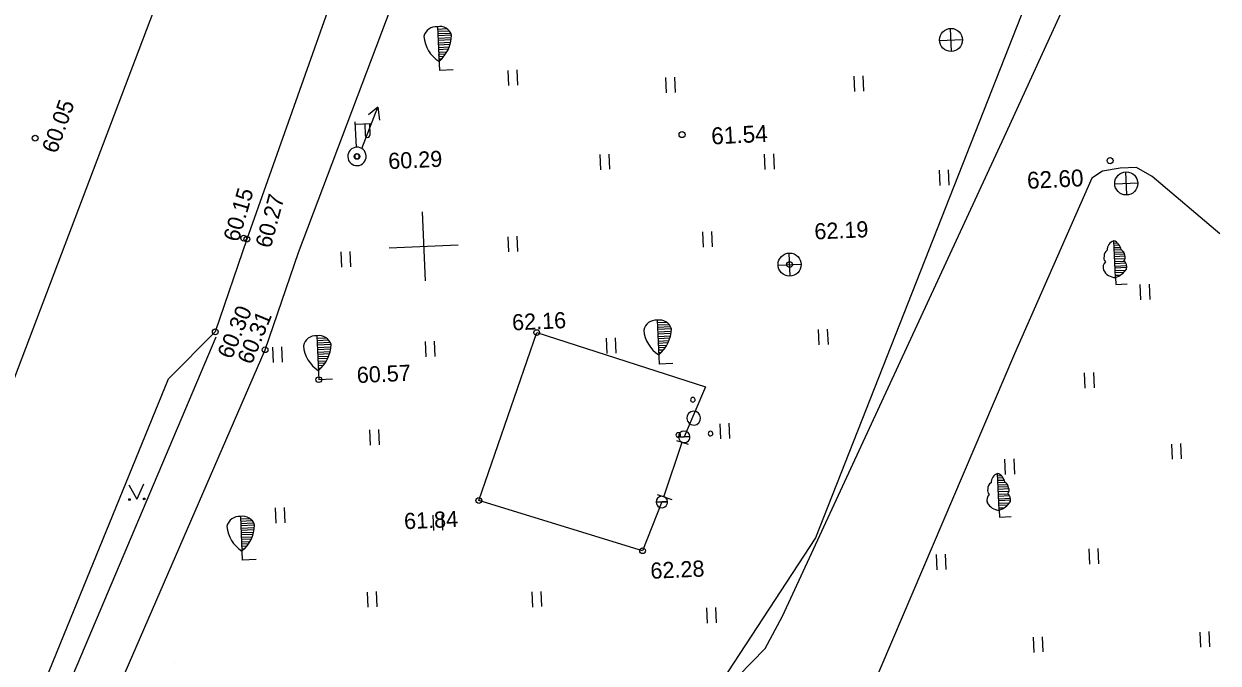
# Model space of a CAD drawing. Extents: x 641529 to 641656, y 6457322 to 6457531.
# Drawn here: x 641561.1 to 641612.9, y 6457353.4 to 6457381.2 of the extents above; entities that cross this region are included whole.
import ezdxf

# ---------------------------------------------------------------- set-up
doc = ezdxf.new("R2010")
doc.units = 0
for name, color, linetype in [('Level 11', 7, 'Continuous'), ('Level 12', 7, 'Continuous'), ('Level 13', 7, 'Continuous'), ('Level 14', 7, 'Continuous'), ('Level 15', 7, 'Continuous'), ('Level 17', 7, 'Continuous'), ('Level 18', 7, 'Continuous'), ('Level 20', 7, 'Continuous'), ('Level 30', 7, 'Continuous'), ('Level 38', 7, 'Continuous'), ('Level 4', 7, 'Continuous'), ('Level 40', 7, 'Continuous'), ('Level 49', 7, 'Continuous'), ('Level 5', 7, 'Continuous'), ('Level 54', 7, 'Continuous'), ('Level 6', 7, 'Continuous'), ('Level 7', 7, 'Continuous'), ('Level 8', 7, 'Continuous')]:
    doc.layers.add(name, color=color, linetype=linetype)

# ---------------------------------------------------------------- blocks, each defined once
blk = doc.blocks.new('BL2')
at = {"layer": 'Level 7'}
for p, q in [((0, 300), (0, 1900)), ((0, 1800), (150, 1800)), ((0, 1710), (220, 1710)), ((0, 1600), (280, 1600)), ((0, 1500), (300, 1500)), ((0, 1400), (400, 1400)), ((440, 1300), (0, 1300)), ((0, 1220), (470, 1220)), ((460, 1100), (0, 1100)), ((0, 1000), (410, 1000)), ((480, 900), (0, 900)), ((0, 800), (520, 800)), ((520, 710), (0, 710)), ((0, 610), (460, 600)), ((350, 500), (0, 500)), ((0, 400), (210, 400)), ((0, 300), (0, 0)), ((0, 0), (500, 0))]:
    blk.add_line(p, q, dxfattribs=at)
for centre, radius, start, end in [((130, 1490), 430, 107.592, 178.668), ((-179, 1454), 481, 5.541, 68.199), ((-230, 1164), 236, 158.614, 224.006), ((-175, 1255), 275, 117.031, 181.042), ((125, 1225), 326, 4.399, 57.529), ((258, 1158), 212, 311.82, 25.56), ((-187, 750), 328, 130.365, 197.745), ((54, 909), 612, 205.076, 264.939), ((-275, 1225), 965, 286.557, 323.427), ((188, 750), 328, 342.255, 49.635)]:
    blk.add_arc(centre, radius, start, end, dxfattribs=at)
blk = doc.blocks.new('OK3')
at = {"layer": 'Level 13'}
for p, q in [((-500, 0), (500, 0)), ((-500, 0), (-500, 0)), ((-500, 0), (-500, 0)), ((0, -500), (0, 500))]:
    blk.add_line(p, q, dxfattribs=at)
blk.add_circle((0, 0), 500, dxfattribs=at)
blk = doc.blocks.new('NOOL3')
at = {"layer": 'Level 11'}
for p, q in [((0, 0), (1924.78, -0.19)), ((1924.78, -0.19), (1467.36, 264.49)), ((1924.78, -0.19), (1419.83, -264.81))]:
    blk.add_line(p, q, dxfattribs=at)
blk = doc.blocks.new('KMURU2')
at = {"layer": 'Level 6'}
for p in [(-318, 628), (318, 628), (0, 0), (0, 0)]:
    blk.add_line(p, (0, 0), dxfattribs=at)
for centre in [(-318, -8), (318, -8)]:
    blk.add_circle(centre, 34.5, dxfattribs=at)
blk = doc.blocks.new('KHEIN3')
at = {"layer": 'Level 6'}
for p, q in [((-210.89, 335.09), (-210.89, -326.54)), ((182.28, 335.09), (182.28, -326.54))]:
    blk.add_line(p, q, dxfattribs=at)
blk = doc.blocks.new('RIST')
at = {"layer": 'Level 17'}
for p, q in [((0, 1500), (0, -1500)), ((-1500, 0), (1500, 0))]:
    blk.add_line(p, q, dxfattribs=at)
blk = doc.blocks.new('BK3')
at = {"layer": 'Level 7'}
for p, q in [((0, 1900), (0, 0)), ((0, 1800), (400, 1800)), ((0, 1700), (500, 1700)), ((0, 1600), (560, 1600)), ((600, 1500), (0, 1500)), ((0, 1400), (590, 1400)), ((570, 1300), (0, 1300)), ((0, 1200), (550, 1200)), ((520, 1100), (0, 1100)), ((0, 1000), (470, 1000)), ((420, 900), (0, 900)), ((0, 900), (0, 800)), ((0, 800), (360, 800)), ((300, 700), (0, 700)), ((0, 700), (0, 600)), ((200, 600), (0, 600)), ((0, 500), (100, 500)), ((600, 0), (0, 0))]:
    blk.add_line(p, q, dxfattribs=at)
for centre, radius, start, end in [((-80, 1370), 536, 81.416, 165.964), ((83, 1375), 532, 13.619, 99.001), ((808, 1555), 1410, 182.221, 235), ((-916, 1613), 1520, 307.047, 355.732)]:
    blk.add_arc(centre, radius, start, end, dxfattribs=at)
blk = doc.blocks.new('BP')
at = {"layer": 'Level 7'}
for centre, radius, start, end in [((-2, 783), 100, 90, 270), ((-2, 783), 100, 270, 90), ((-2, -17), 300, 90, 270), ((-2, -17), 300, 270, 90), ((-702, -717), 100, 90, 270), ((-702, -717), 100, 270, 90), ((698, -717), 100, 90, 270), ((698, -717), 100, 270, 90)]:
    blk.add_arc(centre, radius, start, end, dxfattribs=at)
blk = doc.blocks.new('PM5')
at = {"layer": 'Level 11'}
for p, q in [((0, 0), (-250, 0)), ((-250, 0), (0, 0)), ((250, 0), (0, 0)), ((0, 0), (250, 0))]:
    blk.add_line(p, q, dxfattribs=at)
for start, end in [(0, 180), (180, 0)]:
    blk.add_arc((0, 0), 250, start, end, dxfattribs=at)
blk = doc.blocks.new('LB1')
at = {"layer": 'Level 11'}
for p, q in [((-10, 400), (-10, 1500)), ((-10, 1400), (700, 1400)), ((400, 1400), (400, 900)), ((600, 1400), (600, 900))]:
    blk.add_line(p, q, dxfattribs=at)
for centre, radius, start, end in [((500, 900), 100, 180, 0), ((0, 0), 400, 90, 270), ((0, 0), 100, 90, 270), ((0, 0), 400, 270, 90), ((0, 0), 100, 270, 90)]:
    blk.add_arc(centre, radius, start, end, dxfattribs=at)
blk = doc.blocks.new('BL4')
at = {"layer": 'Level 7'}
for p, q in [((0, 300), (0, 1900)), ((0, 1800), (150, 1800)), ((0, 1710), (220, 1710)), ((0, 1600), (280, 1600)), ((0, 1500), (300, 1500)), ((0, 1400), (400, 1400)), ((440, 1300), (0, 1300)), ((0, 1220), (470, 1220)), ((460, 1100), (0, 1100)), ((0, 1000), (410, 1000)), ((480, 900), (0, 900)), ((0, 800), (520, 800)), ((520, 710), (0, 710)), ((0, 610), (460, 600)), ((350, 500), (0, 500)), ((0, 400), (210, 400)), ((0, 300), (0, 0)), ((0, 0), (500, 0))]:
    blk.add_line(p, q, dxfattribs=at)
for centre, radius, start, end in [((130, 1490), 430, 107.592, 178.668), ((-179, 1454), 481, 5.541, 68.199), ((-230, 1164), 236, 158.614, 224.006), ((-175, 1255), 275, 117.031, 181.042), ((125, 1225), 326, 4.399, 57.529), ((258, 1158), 212, 311.82, 25.56), ((-188, 750), 328, 130.365, 197.745), ((54, 909), 612, 205.076, 264.939), ((-275, 1225), 965, 286.557, 323.427), ((188, 750), 328, 342.255, 49.635)]:
    blk.add_arc(centre, radius, start, end, dxfattribs=at)
blk = doc.blocks.new('KMURU4')
at = {"layer": 'Level 6'}
for p in [(-318, 628), (318, 628), (0, 0), (0, 0)]:
    blk.add_line(p, (0, 0), dxfattribs=at)
for centre in [(-318, -8), (318, -8)]:
    blk.add_circle(centre, 34.5, dxfattribs=at)
blk = doc.blocks.new('KHEIN5')
at = {"layer": 'Level 6'}
for p, q in [((-210.89, 335.09), (-210.89, -326.54)), ((182.28, 335.09), (182.28, -326.54))]:
    blk.add_line(p, q, dxfattribs=at)
blk = doc.blocks.new('RIST1')
at = {"layer": 'Level 14'}
for p, q in [((0, 1500), (0, -1500)), ((-1500, 0), (1500, 0))]:
    blk.add_line(p, q, dxfattribs=at)
blk = doc.blocks.new('OK4')
at = {"layer": 'Level 15'}
for p, q in [((-500, 0), (500, 0)), ((-500, 0), (-500, 0)), ((-500, 0), (-500, 0)), ((0, -500), (0, 500))]:
    blk.add_line(p, q, dxfattribs=at)
blk.add_circle((0, 0), 500, dxfattribs=at)
blk = doc.blocks.new('NOOL4')
at = {"layer": 'Level 12'}
for p, q in [((0, 0), (1924.77, -0.19)), ((1924.77, -0.19), (1467.37, 264.49)), ((1924.77, -0.19), (1419.83, -264.81))]:
    blk.add_line(p, q, dxfattribs=at)
blk = doc.blocks.new('BK4')
at = {"layer": 'Level 7'}
for p, q in [((0, 1900), (0, 0)), ((0, 1800), (400, 1800)), ((0, 1700), (500, 1700)), ((0, 1600), (560, 1600)), ((600, 1500), (0, 1500)), ((0, 1400), (590, 1400)), ((570, 1300), (0, 1300)), ((0, 1200), (550, 1200)), ((520, 1100), (0, 1100)), ((0, 1000), (470, 1000)), ((420, 900), (0, 900)), ((0, 900), (0, 800)), ((0, 800), (360, 800)), ((300, 700), (0, 700)), ((0, 700), (0, 600)), ((200, 600), (0, 600)), ((0, 500), (100, 500)), ((600, 0), (0, 0))]:
    blk.add_line(p, q, dxfattribs=at)
for centre, radius, start, end in [((-80, 1370), 536, 81.416, 165.964), ((83, 1375), 532, 13.619, 99.001), ((808, 1555), 1410, 182.221, 235), ((-916, 1613), 1520, 307.047, 355.732)]:
    blk.add_arc(centre, radius, start, end, dxfattribs=at)
blk = doc.blocks.new('BP0')
at = {"layer": 'Level 7'}
for centre, radius, start, end in [((-2, 783), 100, 90, 270), ((-2, 783), 100, 270, 90), ((-2, -17), 300, 90, 270), ((-2, -17), 300, 270, 90), ((-702, -717), 100, 90, 270), ((-702, -717), 100, 270, 90), ((698, -717), 100, 90, 270), ((698, -717), 100, 270, 90)]:
    blk.add_arc(centre, radius, start, end, dxfattribs=at)
blk = doc.blocks.new('PM6')
at = {"layer": 'Level 12'}
for p, q in [((0, 0), (-250, 0)), ((-250, 0), (0, 0)), ((250, 0), (0, 0)), ((0, 0), (250, 0))]:
    blk.add_line(p, q, dxfattribs=at)
for start, end in [(0, 180), (180, 0)]:
    blk.add_arc((0, 0), 250, start, end, dxfattribs=at)
blk = doc.blocks.new('LB10')
at = {"layer": 'Level 12'}
for p, q in [((-10, 400), (-10, 1500)), ((-10, 1400), (700, 1400)), ((400, 1400), (400, 900)), ((600, 1400), (600, 900))]:
    blk.add_line(p, q, dxfattribs=at)
for centre, radius, start, end in [((500, 900), 100, 180, 0), ((0, 0), 400, 90, 270), ((0, 0), 100, 90, 270), ((0, 0), 400, 270, 90), ((0, 0), 100, 270, 90)]:
    blk.add_arc(centre, radius, start, end, dxfattribs=at)

msp = doc.modelspace()

# ---------------------------------------------------------------- linework, layer by layer
at = {"layer": 'Level 18'}
msp.add_line((641567.66, 6457353.492), (641567.66, 6457353.492), dxfattribs=at)
at = {"layer": 'Level 20'}
msp.add_line((641567.66, 6457353.492), (641567.66, 6457353.492), dxfattribs=at)
at = {"layer": 'Level 30'}
for centre, radius in [((641561.605, 6457376.205), 0.125), ((641589.654, 6457376.362), 0.131), ((641575.56, 6457375.416), 0.125), ((641608.216, 6457375.232), 0.131), ((641570.647, 6457371.869), 0.125), ((641570.785, 6457371.827), 0.125), ((641594.318, 6457370.724), 0.125), ((641569.416, 6457367.81), 0.125), ((641583.351, 6457367.775), 0.125), ((641571.576, 6457367.034), 0.125), ((641573.902, 6457365.735), 0.125), ((641580.843, 6457360.495), 0.125), ((641587.942, 6457358.317), 0.125)]:
    msp.add_circle(centre, radius, dxfattribs=at)
at = {"layer": 'Level 38'}
msp.add_lwpolyline([(641555.801, 6457352.889), (641577.213, 6457409.326), (641592.82, 6457473.488), (641603.554, 6457515.158), (641605.443, 6457519.865), (641611.617, 6457522.664), (641620.513, 6457520.961), (641635.084, 6457514.468), (641642.966, 6457507.256), (641642.885, 6457499.687), (641630.4, 6457459.621), (641611.271, 6457399.083), (641595.435, 6457358.872), (641588.36, 6457348.048), (641580.127, 6457344.317), (641569.536, 6457346.364)], close=True, dxfattribs=at)
at = {"layer": 'Level 4'}
for p, q in [((641589.419, 6457363.102), (641589.918, 6457362.933)), ((641588.868, 6457360.653), (641589.661, 6457363.02)), ((641588.579, 6457360.755), (641589.208, 6457360.534))]:
    msp.add_line(p, q, dxfattribs=at)
for points in [[(641580.843, 6457360.495), (641583.351, 6457367.775), (641590.67, 6457365.422), (641589.749, 6457363.256)], [(641588.78, 6457360.432), (641587.942, 6457358.317), (641580.843, 6457360.495)]]:
    msp.add_lwpolyline(points, dxfattribs=at)
for centre, radius in [((641561.605, 6457376.205), 0.125), ((641589.654, 6457376.362), 0.131), ((641575.56, 6457375.416), 0.125), ((641608.216, 6457375.232), 0.131), ((641570.647, 6457371.869), 0.125), ((641570.785, 6457371.827), 0.125), ((641594.318, 6457370.724), 0.125), ((641569.416, 6457367.81), 0.125), ((641583.351, 6457367.775), 0.125), ((641571.576, 6457367.034), 0.125), ((641573.902, 6457365.735), 0.125), ((641580.843, 6457360.495), 0.125), ((641587.942, 6457358.317), 0.125)]:
    msp.add_circle(centre, radius, dxfattribs=at)
at = {"layer": 'Level 40'}
for p, q in [((641604.818, 6457379.998), (641604.818, 6457379.998)), ((641612.972, 6457372.062), (641610.044, 6457374.541))]:
    msp.add_line(p, q, dxfattribs=at)
at = {"layer": 'Level 49'}
msp.add_line((641604.818, 6457379.998), (641604.818, 6457379.998), dxfattribs=at)
at = {"layer": 'Level 5'}
for p, q in [((641603.714, 6457376.434), (641607.626, 6457385.005)), ((641603.714, 6457376.434), (641607.626, 6457385.005)), ((641594.007, 6457355.481), (641603.714, 6457376.434)), ((641594.007, 6457355.481), (641603.714, 6457376.434)), ((641607.43, 6457374.473), (641604.073, 6457366.855)), ((641607.43, 6457374.473), (641604.073, 6457366.855)), ((641607.891, 6457374.781), (641607.43, 6457374.473)), ((641607.891, 6457374.781), (641607.43, 6457374.473)), ((641608.646, 6457374.913), (641607.891, 6457374.781)), ((641608.646, 6457374.913), (641607.891, 6457374.781)), ((641609.359, 6457374.936), (641608.646, 6457374.913)), ((641609.359, 6457374.936), (641608.646, 6457374.913)), ((641610.044, 6457374.541), (641609.359, 6457374.936)), ((641610.044, 6457374.541), (641609.359, 6457374.936)), ((641612.972, 6457372.062), (641610.044, 6457374.541)), ((641604.073, 6457366.855), (641593.058, 6457341.065)), ((641604.073, 6457366.855), (641593.058, 6457341.065)), ((641593.265, 6457354.078), (641594.007, 6457355.481)), ((641593.265, 6457354.078), (641594.007, 6457355.481)), ((641584.892, 6457345.578), (641593.265, 6457354.078)), ((641584.892, 6457345.578), (641593.265, 6457354.078))]:
    msp.add_line(p, q, dxfattribs=at)
for points in [[(641584.14, 6457409.49), (641577.958, 6457392.078), (641570.785, 6457371.827), (641569.416, 6457367.81)], [(641584.14, 6457409.49), (641577.958, 6457392.078), (641570.785, 6457371.827), (641569.416, 6457367.81)], [(641566.045, 6457346.239), (641564.327, 6457347.349), (641564.325, 6457350.313), (641571.576, 6457367.034), (641573.028, 6457371.254), (641577.038, 6457381.871)], [(641566.045, 6457346.239), (641564.327, 6457347.349), (641564.325, 6457350.313), (641571.576, 6457367.034), (641573.028, 6457371.254), (641577.038, 6457381.871)], [(641558.603, 6457344.01), (641561.233, 6457350.677), (641562.843, 6457354.659), (641567.381, 6457365.769), (641569.416, 6457367.81)], [(641558.603, 6457344.01), (641561.233, 6457350.677), (641562.843, 6457354.659), (641567.381, 6457365.769), (641569.416, 6457367.81)], [(641563.707, 6457337.65), (641563.695, 6457338.909), (641561.349, 6457346.725), (641562.594, 6457351.374), (641569.447, 6457367.588)], [(641563.707, 6457337.65), (641563.695, 6457338.909), (641561.349, 6457346.725), (641562.594, 6457351.374), (641569.447, 6457367.588)]]:
    msp.add_lwpolyline(points, dxfattribs=at)
at = {"layer": 'Level 54'}
msp.add_line((641604.818, 6457379.998), (641604.818, 6457379.998), dxfattribs=at)
at = {"layer": 'Level 8'}
for p, q in [((641589.419, 6457363.102), (641589.918, 6457362.933)), ((641588.868, 6457360.653), (641589.661, 6457363.02)), ((641588.579, 6457360.755), (641589.208, 6457360.534))]:
    msp.add_line(p, q, dxfattribs=at)
for points in [[(641580.843, 6457360.495), (641583.351, 6457367.775), (641590.67, 6457365.422), (641589.749, 6457363.256)], [(641588.78, 6457360.432), (641587.942, 6457358.317), (641580.843, 6457360.495)]]:
    msp.add_lwpolyline(points, dxfattribs=at)

# ---------------------------------------------------------------- block references
at = {"layer": 'Level 11'}
for name, p, xscale, yscale, rotation in [('NOOL3', (641575.776, 6457375.752), 0.0009998969010655294, 0.0009998969010655296, 68.90645664374433), ('LB1', (641575.56, 6457375.416), 0.0009998969010655296, 0.0009998969010655294, 2.563845398404), ('PM5', (641589.749, 6457363.256), 0.0009998969010655296, 0.0009998969010655294, 2.563845398404), ('PM5', (641588.78, 6457360.432), 0.0009998969010655296, 0.0009998969010655294, 2.563845398404)]:
    msp.add_blockref(name, p, dxfattribs=dict(at, xscale=xscale, yscale=yscale, rotation=rotation))
at = {"layer": 'Level 12'}
for name, p, xscale, yscale, rotation in [('NOOL4', (641575.776, 6457375.752), 0.0009998969010655294, 0.0009998969010655296, 68.90645664374433), ('LB10', (641575.56, 6457375.416), 0.0009998969010655296, 0.0009998969010655294, 2.563845398404), ('PM6', (641589.749, 6457363.256), 0.0009998969010655296, 0.0009998969010655294, 2.563845398404), ('PM6', (641588.78, 6457360.432), 0.0009998969010655296, 0.0009998969010655294, 2.563845398404)]:
    msp.add_blockref(name, p, dxfattribs=dict(at, xscale=xscale, yscale=yscale, rotation=rotation))
at = {"layer": 'Level 13', "xscale": 0.0009998969010655296, "yscale": 0.0009998969010655294, "rotation": 2.563845398404}
for p in [(641601.318, 6457380.465), (641601.318, 6457380.465), (641608.916, 6457374.243), (641608.916, 6457374.243), (641594.318, 6457370.724)]:
    msp.add_blockref('OK3', p, dxfattribs=at)
at = {"layer": 'Level 14', "xscale": 0.0009998969010655296, "yscale": 0.0009998969010655294, "rotation": 2.563845398404}
msp.add_blockref('RIST1', (641578.453, 6457371.521), dxfattribs=at)
msp.add_blockref('RIST1', (641578.453, 6457371.521), dxfattribs=at)
at = {"layer": 'Level 15', "xscale": 0.0009998969010655296, "yscale": 0.0009998969010655294, "rotation": 2.563845398404}
for p in [(641601.318, 6457380.465), (641601.318, 6457380.465), (641608.916, 6457374.243), (641608.916, 6457374.243), (641594.318, 6457370.724)]:
    msp.add_blockref('OK4', p, dxfattribs=at)
at = {"layer": 'Level 17', "xscale": 0.0009998969010655296, "yscale": 0.0009998969010655294, "rotation": 2.563845398404}
msp.add_blockref('RIST', (641578.453, 6457371.521), dxfattribs=at)
msp.add_blockref('RIST', (641578.453, 6457371.521), dxfattribs=at)
at = {"layer": 'Level 6', "xscale": 0.0009998969010655296, "yscale": 0.0009998969010655294, "rotation": 2.563845398404}
for name, p in [('KHEIN3', (641582.32, 6457378.822)), ('KHEIN5', (641582.32, 6457378.822)), ('KHEIN3', (641589.16, 6457378.508)), ('KHEIN5', (641589.16, 6457378.508)), ('KHEIN3', (641597.328, 6457378.564)), ('KHEIN5', (641597.328, 6457378.564)), ('KHEIN3', (641586.31, 6457375.176)), ('KHEIN5', (641586.31, 6457375.176)), ('KHEIN3', (641593.446, 6457375.186)), ('KHEIN5', (641593.446, 6457375.186)), ('KHEIN3', (641601.026, 6457374.492)), ('KHEIN5', (641601.026, 6457374.492)), ('KHEIN3', (641582.321, 6457371.608)), ('KHEIN5', (641582.321, 6457371.608)), ('KHEIN3', (641590.76, 6457371.817)), ('KHEIN5', (641590.76, 6457371.817)), ('KHEIN3', (641575.086, 6457370.946)), ('KHEIN5', (641575.086, 6457370.946)), ('KHEIN3', (641609.736, 6457369.531)), ('KHEIN5', (641609.736, 6457369.531)), ('KHEIN3', (641595.787, 6457367.583)), ('KHEIN5', (641595.787, 6457367.583)), ('KHEIN3', (641578.737, 6457367.063)), ('KHEIN5', (641578.737, 6457367.063)), ('KHEIN3', (641586.591, 6457367.208)), ('KHEIN5', (641586.591, 6457367.208)), ('KHEIN3', (641572.117, 6457366.817)), ('KHEIN5', (641572.117, 6457366.817)), ('KHEIN3', (641607.322, 6457365.702)), ('KHEIN5', (641607.322, 6457365.702)), ('KHEIN3', (641576.323, 6457363.235)), ('KHEIN5', (641576.323, 6457363.235)), ('KHEIN3', (641591.514, 6457363.501)), ('KHEIN5', (641591.514, 6457363.501)), ('KHEIN3', (641611.103, 6457362.619)), ('KHEIN5', (641611.103, 6457362.619)), ('KHEIN3', (641603.867, 6457361.958)), ('KHEIN5', (641603.867, 6457361.958)), ('KMURU2', (641566.013, 6457360.56)), ('KMURU4', (641566.013, 6457360.56)), ('KHEIN3', (641572.235, 6457359.847)), ('KHEIN5', (641572.235, 6457359.847)), ('KHEIN3', (641579.075, 6457359.534)), ('KHEIN5', (641579.075, 6457359.534)), ('KHEIN3', (641607.519, 6457358.075)), ('KHEIN5', (641607.519, 6457358.075)), ('KHEIN3', (641600.898, 6457357.829)), ('KHEIN5', (641600.898, 6457357.829)), ('KHEIN3', (641576.225, 6457356.202)), ('KHEIN5', (641576.225, 6457356.202)), ('KHEIN3', (641583.36, 6457356.211)), ('KHEIN5', (641583.36, 6457356.211)), ('KHEIN3', (641590.941, 6457355.517)), ('KHEIN5', (641590.941, 6457355.517)), ('KHEIN3', (641612.334, 6457354.466)), ('KHEIN5', (641612.334, 6457354.466)), ('KHEIN3', (641605.105, 6457354.246)), ('KHEIN5', (641605.105, 6457354.246))]:
    msp.add_blockref(name, p, dxfattribs=at)
at = {"layer": 'Level 7', "xscale": 0.0009998969010655296, "yscale": 0.0009998969010655294, "rotation": 2.563845398404}
for name, p in [('BK3', (641579.131, 6457379.141)), ('BK4', (641579.131, 6457379.141)), ('BL2', (641608.458, 6457369.862)), ('BL2', (641608.458, 6457369.862)), ('BL4', (641608.458, 6457369.862)), ('BL4', (641608.458, 6457369.862)), ('BK3', (641588.662, 6457366.411)), ('BK4', (641588.662, 6457366.411)), ('BK3', (641573.902, 6457365.735)), ('BK4', (641573.902, 6457365.735)), ('BP', (641590.161, 6457364.084)), ('BP0', (641590.161, 6457364.084)), ('BL2', (641603.42, 6457359.774)), ('BL2', (641603.42, 6457359.774)), ('BL4', (641603.42, 6457359.774)), ('BL4', (641603.42, 6457359.774)), ('BK3', (641570.588, 6457357.904)), ('BK4', (641570.588, 6457357.904))]:
    msp.add_blockref(name, p, dxfattribs=at)

# ---------------------------------------------------------------- texts
at = {"layer": 'Level 30'}
for s, height, rotation, p in [('60.05', 0.6999, 70.3262, (641562.535, 6457375.506)), ('61.54', 0.7322, 2.7838, (641590.937, 6457375.933)), ('60.29', 0.6999, 2.5638, (641576.931, 6457374.865)), ('62.60', 0.7322, 2.7838, (641604.63, 6457374.007)), ('60.15', 0.6999, 73.5251, (641570.421, 6457371.672)), ('60.27', 0.6999, 74.9611, (641571.816, 6457371.401)), ('62.19', 0.6999, 2.5638, (641595.408, 6457371.811)), ('60.30', 0.6999, 67.4669, (641570.125, 6457366.588)), ('60.31', 0.6999, 67.4669, (641570.987, 6457366.353)), ('62.16', 0.6999, 2.5638, (641582.3, 6457367.868)), ('60.57', 0.6999, 2.5638, (641575.566, 6457365.586)), ('61.84', 0.6999, 2.5638, (641577.616, 6457359.249)), ('62.28', 0.6999, 2.5638, (641588.299, 6457357.099))]:
    msp.add_text(s, height=height, rotation=rotation, dxfattribs=at).set_placement(p)
at = {"layer": 'Level 4'}
for s, height, rotation, p in [('60.05', 0.6999, 70.3262, (641562.535, 6457375.506)), ('61.54', 0.7322, 2.7838, (641590.937, 6457375.933)), ('60.29', 0.6999, 2.5638, (641576.931, 6457374.865)), ('62.60', 0.7322, 2.7838, (641604.63, 6457374.007)), ('60.15', 0.6999, 73.5251, (641570.421, 6457371.672)), ('60.27', 0.6999, 74.9611, (641571.816, 6457371.401)), ('62.19', 0.6999, 2.5638, (641595.408, 6457371.811)), ('60.30', 0.6999, 67.4669, (641570.125, 6457366.588)), ('60.31', 0.6999, 67.4669, (641570.987, 6457366.353)), ('62.16', 0.6999, 2.5638, (641582.3, 6457367.868)), ('60.57', 0.6999, 2.5638, (641575.566, 6457365.586)), ('61.84', 0.6999, 2.5638, (641577.616, 6457359.249)), ('62.28', 0.6999, 2.5638, (641588.299, 6457357.099))]:
    msp.add_text(s, height=height, rotation=rotation, dxfattribs=at).set_placement(p)

doc.saveas('drawing.dxf')
